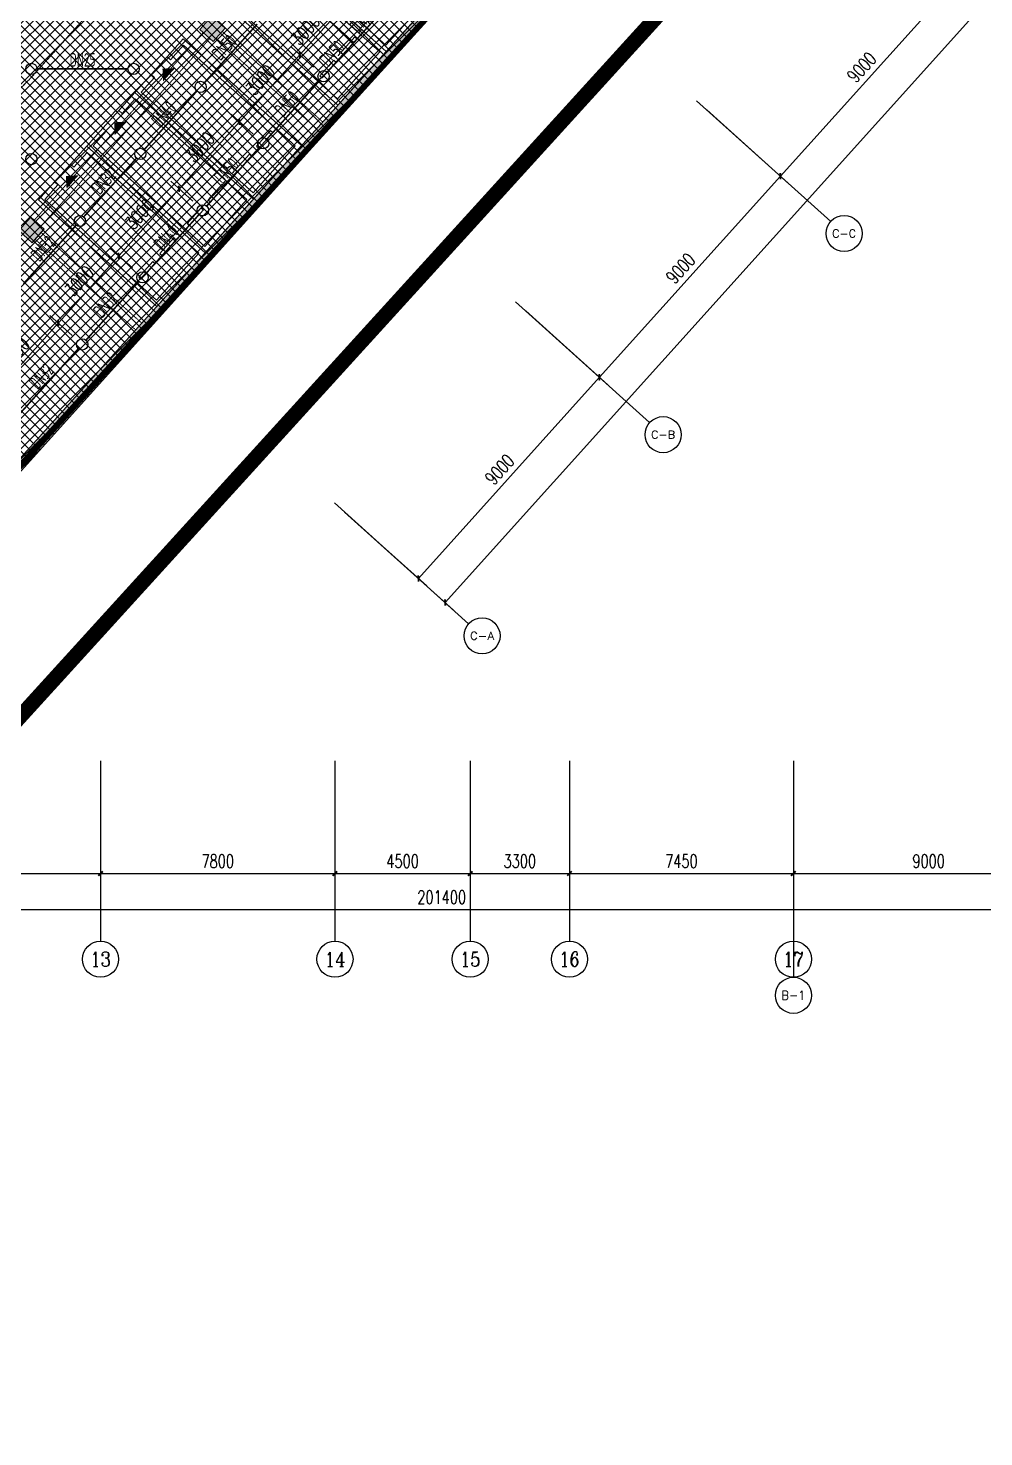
# Model space of a CAD drawing. Extents: x 6824721 to 16538177, y 2478193 to 6665639.
# Drawn here: x 8790257 to 8822050, y 2703713 to 2750555 of the extents above; entities that cross this region are included whole.
import ezdxf
from ezdxf.enums import TextEntityAlignment as Align

# ---------------------------------------------------------------- set-up
doc = ezdxf.new("R2010")
doc.units = 0
doc.header["$LTSCALE"] = 10
doc.linetypes.add('__DASH', pattern=[0.35, 0.25, -0.1])
doc.linetypes.add('DASH', pattern=[0.35, 0.25, -0.1])
for name, color, linetype in [('0-wo', 8, 'Continuous'), ('00-停车位', 67, 'Continuous'), ('AXIS', 3, 'Continuous'), ('AXIS_TEXT', 7, 'Continuous'), ('PUB_HATCH', 8, 'Continuous'), ('S-梁-虚线', 4, 'DASH'), ('W-EQUIP_喷头', 7, 'Continuous'), ('W-PIPE-喷淋中', 6, 'Continuous'), ('W-TEXT_喷淋', 7, 'Continuous'), ('W-TWT_DIM', 3, 'Continuous'), ('WALL', 9, 'Continuous')]:
    doc.layers.add(name, color=color, linetype=linetype)
doc.layers.add('钢梁', color=141, linetype='Continuous', lineweight=18)
doc.styles.add('_TCH_AXIS', font='COMPLEX', dxfattribs={"bigfont": 'GBCBIG'})
doc.styles.add('_TCH_DIM_T3', font='SIMPLEX', dxfattribs={"width": 0.705882, "bigfont": 'GBCBIG'})
doc.styles.add('_TWT_PIPEDN', font='TSSDENG', dxfattribs={"width": 0.8, "height": 3.5, "bigfont": 'TSSDCHN'})
doc.styles.add('COMPLEX', font='COMPLEX')
doc.styles.add('STANDARD_T3', font='TSSDENG.shx', dxfattribs={"width": 0.56, "bigfont": 'TSSDCHN.shx'})
doc.dimstyles.new('_TCH_ARCH&&150', dxfattribs={"dimtxt": 525, "dimasz": 150, "dimexe": 375, "dimexo": 450, "dimgap": 150, "dimtad": 1, "dimdec": 0, "dimzin": 0, "dimdsep": 46, "dimtxsty": 'STANDARD_T3', "dimblk": 'ARCHTICK', "dimcen": 0.09, "dimclrt": 7, "dimazin": 2, "dimtfac": 1, "dimtdec": 0, "dimtix": 1, "dimtmove": 2, "dimatfit": 3, "dimfxl": 0, "dimtolj": 1, "dimtzin": 0, "dimarcsym": 0})
doc.dimstyles.new('_TWT_ARCH&&150', dxfattribs={"dimtxt": 446.25, "dimasz": 150, "dimexe": 375, "dimexo": 450, "dimgap": 189.375, "dimtad": 1, "dimdec": 0, "dimzin": 0, "dimdsep": 46, "dimtxsty": '_TCH_DIM_T3', "dimblk": 'ARCHTICK', "dimcen": 0.09, "dimclrt": 7, "dimazin": 2, "dimtfac": 1, "dimtdec": 0, "dimtix": 1, "dimtmove": 2, "dimatfit": 3, "dimfxl": 0, "dimtolj": 1, "dimtzin": 0, "dimarcsym": 0})

# ---------------------------------------------------------------- blocks, each defined once
blk = doc.blocks.new('车位2400x5300')
at = {"layer": '00-停车位', "color": 251}
for p, q in [((-875, -1000), (-175, -1000)), ((-875, -1100), (-875, -1000)), ((-875, -1100), (-175, -1100)), ((-175, -1100), (-175, -1000)), ((175, -1000), (875, -1000)), ((175, -1100), (175, -1000)), ((175, -1100), (875, -1100)), ((875, -1100), (875, -1000)), ((400, -5300), (-400, -5300))]:
    blk.add_line(p, q, dxfattribs=at)
blk.add_lwpolyline([(400, -5150), (400, -5300), (1200, -5300), (1200, 0), (-1200, 0), (-1200, -5300), (-400, -5300), (-400, -5150), (-1050, -5150), (-1050, -150), (1050, -150), (1050, -5150), (400, -5150)], dxfattribs=at)
blk.add_lwpolyline([(0, -5150, 0, 600, 0), (0, -4850, 600, 600, 0)], format="xyseb", dxfattribs=at)
blk = doc.blocks.new('_FZH')
blk.add_lwpolyline([(-0.5, -0.5), (0.5, -0.5), (0.5, 0.5), (-0.5, 0.5)], close=True)
at = {"layer": 'PUB_HATCH'}
blk.add_solid([(-0.5, -0.5), (0.5, -0.5), (-0.5, 0.5), (0.5, 0.5)], dxfattribs=at)
blk = doc.blocks.new('_AXISO')
blk.add_circle((0, 0), 0.5)
at = {"layer": 'AXIS_TEXT', "style": 'COMPLEX', "width": 1.041667}
blk.add_attdef('A', text='', height=0.56, dxfattribs=at).set_placement((-0.25, -0.28), (0.25, -0.28), align=Align.FIT)
blk = doc.blocks.new('_ArchTick')
at = {"color": 0, "linetype": 'ByBlock', "const_width": 0.4}
blk.add_lwpolyline([(-0.5, -0.5), (0.5, 0.5)], dxfattribs=at)
blk = doc.blocks.new('*D214')
at = {"layer": 'AXIS', "color": 0, "lineweight": -2, "transparency": 16777216}
for p, q in [((-13609, 625517), (-13609, 621842)), ((-5809, 625517), (-5809, 621842)), ((-13609, 622217), (-5809, 622217))]:
    blk.add_line(p, q, dxfattribs=at)
at = {"layer": 'Defpoints', "color": 0, "transparency": 16777216}
for p in [(-13609, 625967), (-5809, 625967), (-5809, 622217)]:
    blk.add_point(p, dxfattribs=at)
at = {"layer": 'AXIS', "color": 0, "lineweight": -2, "transparency": 16777216, "xscale": 150, "yscale": 150, "zscale": 150, "rotation": 180}
blk.add_blockref('_ArchTick', (-13609, 622217), dxfattribs=at)
at = {"layer": 'AXIS', "color": 0, "lineweight": -2, "transparency": 16777216, "xscale": 150, "yscale": 150, "zscale": 150}
blk.add_blockref('_ArchTick', (-5809, 622217), dxfattribs=at)
at = {"layer": 'AXIS', "color": 7, "transparency": 16777216, "insert": (-9709, 622629), "char_height": 446.2, "attachment_point": 5, "style": '_TCH_DIM_T3'}
blk.add_mtext('\\A1;7800', dxfattribs=at)
blk = doc.blocks.new('*D215')
at = {"layer": 'AXIS', "color": 0, "lineweight": -2, "transparency": 16777216}
for p, q in [((-5809, 625517), (-5809, 621842)), ((1991, 625517), (1991, 621842)), ((-5809, 622217), (1991, 622217))]:
    blk.add_line(p, q, dxfattribs=at)
at = {"layer": 'Defpoints', "color": 0, "transparency": 16777216}
for p in [(-5809, 625967), (1991, 625967), (1991, 622217)]:
    blk.add_point(p, dxfattribs=at)
at = {"layer": 'AXIS', "color": 0, "lineweight": -2, "transparency": 16777216, "xscale": 150, "yscale": 150, "zscale": 150, "rotation": 180}
blk.add_blockref('_ArchTick', (-5809, 622217), dxfattribs=at)
at = {"layer": 'AXIS', "color": 0, "lineweight": -2, "transparency": 16777216, "xscale": 150, "yscale": 150, "zscale": 150}
blk.add_blockref('_ArchTick', (1991, 622217), dxfattribs=at)
at = {"layer": 'AXIS', "color": 7, "transparency": 16777216, "insert": (-1909, 622629), "char_height": 446.2, "attachment_point": 5, "style": '_TCH_DIM_T3'}
blk.add_mtext('\\A1;7800', dxfattribs=at)
blk = doc.blocks.new('*D216')
at = {"layer": 'AXIS', "color": 0, "lineweight": -2, "transparency": 16777216}
for p, q in [((1991, 625517), (1991, 621842)), ((6491, 625517), (6491, 621842)), ((1991, 622217), (6491, 622217))]:
    blk.add_line(p, q, dxfattribs=at)
at = {"layer": 'Defpoints', "color": 0, "transparency": 16777216}
for p in [(1991, 625967), (6491, 625967), (6491, 622217)]:
    blk.add_point(p, dxfattribs=at)
at = {"layer": 'AXIS', "color": 0, "lineweight": -2, "transparency": 16777216, "xscale": 150, "yscale": 150, "zscale": 150, "rotation": 180}
blk.add_blockref('_ArchTick', (1991, 622217), dxfattribs=at)
at = {"layer": 'AXIS', "color": 0, "lineweight": -2, "transparency": 16777216, "xscale": 150, "yscale": 150, "zscale": 150}
blk.add_blockref('_ArchTick', (6491, 622217), dxfattribs=at)
at = {"layer": 'AXIS', "color": 7, "transparency": 16777216, "insert": (4241, 622629), "char_height": 446.2, "attachment_point": 5, "style": '_TCH_DIM_T3'}
blk.add_mtext('\\A1;4500', dxfattribs=at)
blk = doc.blocks.new('*D217')
at = {"layer": 'AXIS', "color": 0, "lineweight": -2, "transparency": 16777216}
for p, q in [((6491, 625517), (6491, 621842)), ((9791, 625517), (9791, 621842)), ((6491, 622217), (9791, 622217))]:
    blk.add_line(p, q, dxfattribs=at)
at = {"layer": 'Defpoints', "color": 0, "transparency": 16777216}
for p in [(6491, 625967), (9791, 625967), (9791, 622217)]:
    blk.add_point(p, dxfattribs=at)
at = {"layer": 'AXIS', "color": 0, "lineweight": -2, "transparency": 16777216, "xscale": 150, "yscale": 150, "zscale": 150, "rotation": 180}
blk.add_blockref('_ArchTick', (6491, 622217), dxfattribs=at)
at = {"layer": 'AXIS', "color": 0, "lineweight": -2, "transparency": 16777216, "xscale": 150, "yscale": 150, "zscale": 150}
blk.add_blockref('_ArchTick', (9791, 622217), dxfattribs=at)
at = {"layer": 'AXIS', "color": 7, "transparency": 16777216, "insert": (8141, 622629), "char_height": 446.2, "attachment_point": 5, "style": '_TCH_DIM_T3'}
blk.add_mtext('\\A1;3300', dxfattribs=at)
blk = doc.blocks.new('*D218')
at = {"layer": 'AXIS', "color": 0, "lineweight": -2, "transparency": 16777216}
for p, q in [((9791, 625517), (9791, 621842)), ((17241, 625517), (17241, 621842)), ((9791, 622217), (17241, 622217))]:
    blk.add_line(p, q, dxfattribs=at)
at = {"layer": 'Defpoints', "color": 0, "transparency": 16777216}
for p in [(9791, 625967), (17241, 625967), (17241, 622217)]:
    blk.add_point(p, dxfattribs=at)
at = {"layer": 'AXIS', "color": 0, "lineweight": -2, "transparency": 16777216, "xscale": 150, "yscale": 150, "zscale": 150, "rotation": 180}
blk.add_blockref('_ArchTick', (9791, 622217), dxfattribs=at)
at = {"layer": 'AXIS', "color": 0, "lineweight": -2, "transparency": 16777216, "xscale": 150, "yscale": 150, "zscale": 150}
blk.add_blockref('_ArchTick', (17241, 622217), dxfattribs=at)
at = {"layer": 'AXIS', "color": 7, "transparency": 16777216, "insert": (13516, 622629), "char_height": 446.2, "attachment_point": 5, "style": '_TCH_DIM_T3'}
blk.add_mtext('\\A1;7450', dxfattribs=at)
blk = doc.blocks.new('*D219')
at = {"layer": 'AXIS', "color": 0, "lineweight": -2, "transparency": 16777216}
for p, q in [((17241, 625517), (17241, 621842)), ((26241, 625517), (26241, 621842)), ((17241, 622217), (26241, 622217))]:
    blk.add_line(p, q, dxfattribs=at)
at = {"layer": 'Defpoints', "color": 0, "transparency": 16777216}
for p in [(17241, 625967), (26241, 625967), (26241, 622217)]:
    blk.add_point(p, dxfattribs=at)
at = {"layer": 'AXIS', "color": 0, "lineweight": -2, "transparency": 16777216, "xscale": 150, "yscale": 150, "zscale": 150, "rotation": 180}
blk.add_blockref('_ArchTick', (17241, 622217), dxfattribs=at)
at = {"layer": 'AXIS', "color": 0, "lineweight": -2, "transparency": 16777216, "xscale": 150, "yscale": 150, "zscale": 150}
blk.add_blockref('_ArchTick', (26241, 622217), dxfattribs=at)
at = {"layer": 'AXIS', "color": 7, "transparency": 16777216, "insert": (21741, 622629), "char_height": 446.2, "attachment_point": 5, "style": '_TCH_DIM_T3'}
blk.add_mtext('\\A1;9000', dxfattribs=at)
blk = doc.blocks.new('*D264')
at = {"layer": 'AXIS', "color": 0, "lineweight": -2, "transparency": 16777216}
for p, q in [((-95159, 625517), (-95159, 620642)), ((106241, 625517), (106241, 620642)), ((-95159, 621017), (106241, 621017))]:
    blk.add_line(p, q, dxfattribs=at)
at = {"layer": 'Defpoints', "color": 0, "transparency": 16777216}
for p in [(-95159, 625967), (106241, 625967), (106241, 621017)]:
    blk.add_point(p, dxfattribs=at)
at = {"layer": 'AXIS', "color": 0, "lineweight": -2, "transparency": 16777216, "xscale": 150, "yscale": 150, "zscale": 150, "rotation": 180}
blk.add_blockref('_ArchTick', (-95159, 621017), dxfattribs=at)
at = {"layer": 'AXIS', "color": 0, "lineweight": -2, "transparency": 16777216, "xscale": 150, "yscale": 150, "zscale": 150}
blk.add_blockref('_ArchTick', (106241, 621017), dxfattribs=at)
at = {"layer": 'AXIS', "color": 7, "transparency": 16777216, "insert": (5541, 621429), "char_height": 446.2, "attachment_point": 5, "style": '_TCH_DIM_T3'}
blk.add_mtext('\\A1;201400', dxfattribs=at)
blk = doc.blocks.new('*D266')
at = {"layer": 'AXIS', "color": 0, "lineweight": -2, "transparency": 16777216}
for p, q in [((91809, 733633), (95432, 730371)), ((5657, 631227), (95154, 730622)), ((2313, 634238), (5936, 630976))]:
    blk.add_line(p, q, dxfattribs=at)
at = {"layer": 'Defpoints', "color": 0, "transparency": 16777216}
for p in [(91475, 733934), (95154, 730622), (1979, 634539)]:
    blk.add_point(p, dxfattribs=at)
at = {"layer": 'AXIS', "color": 0, "lineweight": -2, "transparency": 16777216, "xscale": 150, "yscale": 150, "zscale": 150}
for p, rotation in [((95154, 730622), 47.99999999999577), ((5657, 631227), 227.9999999999958)]:
    blk.add_blockref('_ArchTick', p, dxfattribs=dict(at, rotation=rotation))
at = {"layer": 'AXIS', "color": 7, "transparency": 16777216, "insert": (50099, 681200), "char_height": 446.2, "attachment_point": 5, "rotation": 48, "style": '_TCH_DIM_T3'}
blk.add_mtext('\\A1;133750', dxfattribs=at)
blk = doc.blocks.new('*D267')
at = {"layer": 'AXIS', "color": 0, "lineweight": -2, "transparency": 16777216}
for p, q in [((8335, 640926), (11067, 638467)), ((4766, 632030), (10788, 638718)), ((2313, 634238), (5044, 631779))]:
    blk.add_line(p, q, dxfattribs=at)
at = {"layer": 'Defpoints', "color": 0, "transparency": 16777216}
for p in [(8001, 641227), (10788, 638718), (1979, 634539)]:
    blk.add_point(p, dxfattribs=at)
at = {"layer": 'AXIS', "color": 0, "lineweight": -2, "transparency": 16777216, "xscale": 150, "yscale": 150, "zscale": 150}
for p, rotation in [((10788, 638718), 47.99999999999573), ((4766, 632030), 227.9999999999958)]:
    blk.add_blockref('_ArchTick', p, dxfattribs=dict(at, rotation=rotation))
at = {"layer": 'AXIS', "color": 7, "transparency": 16777216, "insert": (7470, 635650), "char_height": 446.2, "attachment_point": 5, "rotation": 48, "style": '_TCH_DIM_T3'}
blk.add_mtext('\\A1;9000', dxfattribs=at)
blk = doc.blocks.new('*D268')
at = {"layer": 'AXIS', "color": 0, "lineweight": -2, "transparency": 16777216}
for p, q in [((14358, 647614), (17089, 645155)), ((10788, 638718), (16810, 645406)), ((8335, 640926), (11067, 638467))]:
    blk.add_line(p, q, dxfattribs=at)
at = {"layer": 'Defpoints', "color": 0, "transparency": 16777216}
for p in [(14023, 647915), (16810, 645406), (8001, 641227)]:
    blk.add_point(p, dxfattribs=at)
at = {"layer": 'AXIS', "color": 0, "lineweight": -2, "transparency": 16777216, "xscale": 150, "yscale": 150, "zscale": 150}
for p, rotation in [((16810, 645406), 47.99999999999608), ((10788, 638718), 227.9999999999961)]:
    blk.add_blockref('_ArchTick', p, dxfattribs=dict(at, rotation=rotation))
at = {"layer": 'AXIS', "color": 7, "transparency": 16777216, "insert": (13492, 642338), "char_height": 446.2, "attachment_point": 5, "rotation": 48, "style": '_TCH_DIM_T3'}
blk.add_mtext('\\A1;9000', dxfattribs=at)
blk = doc.blocks.new('*D269')
at = {"layer": 'AXIS', "color": 0, "lineweight": -2, "transparency": 16777216}
for p, q in [((20380, 654303), (23111, 651844)), ((16810, 645406), (22832, 652094)), ((14358, 647614), (17089, 645155))]:
    blk.add_line(p, q, dxfattribs=at)
at = {"layer": 'Defpoints', "color": 0, "transparency": 16777216}
for p in [(20045, 654604), (22832, 652094), (14023, 647915)]:
    blk.add_point(p, dxfattribs=at)
at = {"layer": 'AXIS', "color": 0, "lineweight": -2, "transparency": 16777216, "xscale": 150, "yscale": 150, "zscale": 150}
for p, rotation in [((22832, 652094), 47.9999999999955), ((16810, 645406), 227.9999999999955)]:
    blk.add_blockref('_ArchTick', p, dxfattribs=dict(at, rotation=rotation))
at = {"layer": 'AXIS', "color": 7, "transparency": 16777216, "insert": (19515, 649026), "char_height": 446.2, "attachment_point": 5, "rotation": 48, "style": '_TCH_DIM_T3'}
blk.add_mtext('\\A1;9000', dxfattribs=at)
blk = doc.blocks.new('jkytk')
at = {"layer": 'WALL', "color": 1, "const_width": 200}
blk.add_lwpolyline([(8466189, 2792334), (8461189, 2792327), (8461189, 2792327), (8434039, 2792327), (8434039, 2753027), (8434039, 2753027), (8434039, 2759127), (8434039, 2759127), (8434039, 2753027), (8403214, 2753027), (8403214, 2744027), (8403214, 2744027), (8403214, 2739327), (8479774, 2739327), (8512896, 2775811), (8504549, 2783327), (8498891, 2783328), (8498891, 2792315), (8482776, 2792342), (8482776, 2801322), (8466189, 2801322)], close=True, dxfattribs=at)
blk = doc.blocks.new('LIANGMOBAN')
at = {"layer": 'S-梁-虚线', "color": 8, "lineweight": 18}
for p, q in [((1926604, 36438), (1920984, 30196)), ((1921207, 29995), (1926827, 36238)), ((1927039, 36249), (1930383, 33238)), ((1930584, 33461), (1927240, 36472)), ((1921017, 29560), (1924361, 26549)), ((1924562, 26772), (1921218, 29783))]:
    blk.add_line(p, q, dxfattribs=at)
blk = doc.blocks.new('*D1056')
at = {"layer": 'Defpoints', "color": 0, "transparency": 16777216}
for p in [(8801298, 2751900), (8802091, 2751187), (8800083, 2748957)]:
    blk.add_point(p, dxfattribs=at)
at = {"layer": 'W-TWT_DIM', "color": 0, "lineweight": -2, "transparency": 16777216}
for p, q in [((8801756, 2751488), (8801020, 2752151)), ((8801298, 2751900), (8801399, 2752012)), ((8799291, 2749671), (8801298, 2751900)), ((8799749, 2749259), (8799012, 2749922)), ((8799291, 2749671), (8799191, 2749559))]:
    blk.add_line(p, q, dxfattribs=at)
at = {"layer": 'W-TWT_DIM', "color": 0, "lineweight": -2, "transparency": 16777216, "xscale": 150, "yscale": 150, "zscale": 150}
for p, rotation in [((8801298, 2751900), 228.0000000000282), ((8799291, 2749671), 48.00000000002813)]:
    blk.add_blockref('_ArchTick', p, dxfattribs=dict(at, rotation=rotation))
at = {"layer": 'W-TWT_DIM', "color": 7, "transparency": 16777216, "insert": (8799484, 2750497), "char_height": 446.2, "attachment_point": 5, "rotation": 48, "style": '_TCH_DIM_T3'}
blk.add_mtext('\\A1;3000', dxfattribs=at)
blk = doc.blocks.new('*D1057')
at = {"layer": 'Defpoints', "color": 0, "transparency": 16777216}
for p in [(8799291, 2749671), (8800083, 2748957), (8798076, 2746728)]:
    blk.add_point(p, dxfattribs=at)
at = {"layer": 'W-TWT_DIM', "color": 0, "lineweight": -2, "transparency": 16777216}
for p, q in [((8797284, 2747441), (8799291, 2749671)), ((8799749, 2749259), (8799012, 2749922)), ((8797741, 2747029), (8797005, 2747692))]:
    blk.add_line(p, q, dxfattribs=at)
at = {"layer": 'W-TWT_DIM', "color": 0, "lineweight": -2, "transparency": 16777216, "xscale": 150, "yscale": 150, "zscale": 150}
for p, rotation in [((8799291, 2749671), 48.00000000001401), ((8797284, 2747441), 228.000000000014)]:
    blk.add_blockref('_ArchTick', p, dxfattribs=dict(at, rotation=rotation))
at = {"layer": 'W-TWT_DIM', "color": 7, "transparency": 16777216, "insert": (8797981, 2748832), "char_height": 446.2, "attachment_point": 5, "rotation": 48, "style": '_TCH_DIM_T3'}
blk.add_mtext('\\A1;3000', dxfattribs=at)
blk = doc.blocks.new('*D1058')
at = {"layer": 'Defpoints', "color": 0, "transparency": 16777216}
for p in [(8797284, 2747441), (8798076, 2746728), (8796068, 2744499)]:
    blk.add_point(p, dxfattribs=at)
at = {"layer": 'W-TWT_DIM', "color": 0, "lineweight": -2, "transparency": 16777216}
for p, q in [((8795276, 2745212), (8797284, 2747441)), ((8797741, 2747029), (8797005, 2747692)), ((8795734, 2744800), (8794998, 2745463))]:
    blk.add_line(p, q, dxfattribs=at)
at = {"layer": 'W-TWT_DIM', "color": 0, "lineweight": -2, "transparency": 16777216, "xscale": 150, "yscale": 150, "zscale": 150}
for p, rotation in [((8797284, 2747441), 48.00000000004016), ((8795276, 2745212), 228.0000000000402)]:
    blk.add_blockref('_ArchTick', p, dxfattribs=dict(at, rotation=rotation))
at = {"layer": 'W-TWT_DIM', "color": 7, "transparency": 16777216, "insert": (8795973, 2746602), "char_height": 446.2, "attachment_point": 5, "rotation": 48, "style": '_TCH_DIM_T3'}
blk.add_mtext('\\A1;3000', dxfattribs=at)
blk = doc.blocks.new('*D1059')
at = {"layer": 'Defpoints', "color": 0, "transparency": 16777216}
for p in [(8795276, 2745212), (8796068, 2744499), (8794061, 2742269)]:
    blk.add_point(p, dxfattribs=at)
at = {"layer": 'W-TWT_DIM', "color": 0, "lineweight": -2, "transparency": 16777216}
for p, q in [((8795734, 2744800), (8794998, 2745463)), ((8793269, 2742982), (8795276, 2745212)), ((8793727, 2742570), (8792990, 2743233))]:
    blk.add_line(p, q, dxfattribs=at)
at = {"layer": 'W-TWT_DIM', "color": 0, "lineweight": -2, "transparency": 16777216, "xscale": 150, "yscale": 150, "zscale": 150}
for p, rotation in [((8795276, 2745212), 48.00000000001695), ((8793269, 2742982), 228.000000000017)]:
    blk.add_blockref('_ArchTick', p, dxfattribs=dict(at, rotation=rotation))
at = {"layer": 'W-TWT_DIM', "color": 7, "transparency": 16777216, "insert": (8793966, 2744373), "char_height": 446.2, "attachment_point": 5, "rotation": 48, "style": '_TCH_DIM_T3'}
blk.add_mtext('\\A1;3000', dxfattribs=at)
blk = doc.blocks.new('*D1060')
at = {"layer": 'Defpoints', "color": 0, "transparency": 16777216}
for p in [(8793269, 2742982), (8794061, 2742269), (8792054, 2740040)]:
    blk.add_point(p, dxfattribs=at)
at = {"layer": 'W-TWT_DIM', "color": 0, "lineweight": -2, "transparency": 16777216}
for p, q in [((8793727, 2742570), (8792990, 2743233)), ((8791261, 2740753), (8793269, 2742982)), ((8791719, 2740341), (8790983, 2741004))]:
    blk.add_line(p, q, dxfattribs=at)
at = {"layer": 'W-TWT_DIM', "color": 0, "lineweight": -2, "transparency": 16777216, "xscale": 150, "yscale": 150, "zscale": 150}
for p, rotation in [((8793269, 2742982), 48.00000000001666), ((8791261, 2740753), 228.0000000000167)]:
    blk.add_blockref('_ArchTick', p, dxfattribs=dict(at, rotation=rotation))
at = {"layer": 'W-TWT_DIM', "color": 7, "transparency": 16777216, "insert": (8791959, 2742144), "char_height": 446.2, "attachment_point": 5, "rotation": 48, "style": '_TCH_DIM_T3'}
blk.add_mtext('\\A1;3000', dxfattribs=at)
blk = doc.blocks.new('*D1061')
at = {"layer": 'Defpoints', "color": 0, "transparency": 16777216}
for p in [(8791261, 2740753), (8792054, 2740040), (8789779, 2737513)]:
    blk.add_point(p, dxfattribs=at)
at = {"layer": 'W-TWT_DIM', "color": 0, "lineweight": -2, "transparency": 16777216}
for p, q in [((8788986, 2738226), (8791261, 2740753)), ((8791719, 2740341), (8790983, 2741004)), ((8789444, 2737814), (8788708, 2738477))]:
    blk.add_line(p, q, dxfattribs=at)
at = {"layer": 'W-TWT_DIM', "color": 0, "lineweight": -2, "transparency": 16777216, "xscale": 150, "yscale": 150, "zscale": 150}
for p, rotation in [((8791261, 2740753), 48.00000000003726), ((8788986, 2738226), 228.0000000000373)]:
    blk.add_blockref('_ArchTick', p, dxfattribs=dict(at, rotation=rotation))
at = {"layer": 'W-TWT_DIM', "color": 7, "transparency": 16777216, "insert": (8789817, 2739766), "char_height": 446.2, "attachment_point": 5, "rotation": 48, "style": '_TCH_DIM_T3'}
blk.add_mtext('\\A1;3400', dxfattribs=at)
blk = doc.blocks.new('$TwtSys$00000125')
blk.add_circle((0, 0, 0), 1)
blk = doc.blocks.new('wet 45u67i')
at = {"layer": 'AXIS', "color": 8}
for p, q in [((14023.2, 647915.4), (18482.1, 643900.6)), ((8001, 641227.1), (12459.9, 637212.3)), ((1978.9, 634538.8), (6437.7, 630524))]:
    blk.add_line(p, q, dxfattribs=at)
at = {"layer": 'AXIS', "color": 3}
for p, q in [((-5808.6, 625966.8), (-5808.6, 619966.8)), ((1991.4, 625966.8), (1991.4, 619966.8)), ((6491.4, 625966.8), (6491.4, 619966.8)), ((9791.4, 625966.8), (9791.4, 619966.8)), ((17241.4, 625966.8), (17241.4, 618766.8)), ((17241.4, 625966.8), (17241.4, 619966.8))]:
    blk.add_line(p, q, dxfattribs=at)
at = {"layer": 'AXIS', "color": 8}
ref = blk.add_blockref('_AXISO', (18928, 643499.1), dxfattribs=dict(at, xscale=1200, yscale=1200, zscale=1200))
ref.add_attrib('A', 'C-C', dxfattribs={"layer": 'AXIS_TEXT', "height": 269.48, "style": '_TCH_AXIS'}).set_placement((18530.2, 643364.4), (19325.8, 643364.4), align=Align.FIT)
ref = blk.add_blockref('_AXISO', (12905.8, 636810.8), dxfattribs=dict(at, xscale=1200, yscale=1200, zscale=1200))
ref.add_attrib('A', 'C-B', dxfattribs={"layer": 'AXIS_TEXT', "height": 261.89, "style": '_TCH_AXIS'}).set_placement((12506.7, 636679.9), (13304.9, 636679.9), align=Align.FIT)
ref = blk.add_blockref('_AXISO', (6883.6, 630122.5), dxfattribs=dict(at, xscale=1200, yscale=1200, zscale=1200))
ref.add_attrib('A', 'C-A', dxfattribs={"layer": 'AXIS_TEXT', "height": 258.24, "style": '_TCH_AXIS'}).set_placement((6484, 629993.4), (7283.3, 629993.4), align=Align.FIT)
at = {"layer": 'AXIS', "color": 3}
ref = blk.add_blockref('_AXISO', (-5808.6, 619366.8), dxfattribs=dict(at, xscale=1200, yscale=1200, zscale=1200))
ref.add_attrib('A', '13', dxfattribs={"layer": 'AXIS_TEXT', "height": 492.67, "style": '_TCH_AXIS'}).set_placement((-6148.8, 619120.5), (-5468.4, 619120.5), align=Align.FIT)
ref = blk.add_blockref('_AXISO', (1991.4, 619366.8), dxfattribs=dict(at, xscale=1200, yscale=1200, zscale=1200))
ref.add_attrib('A', '14', dxfattribs={"layer": 'AXIS_TEXT', "height": 471.11, "style": '_TCH_AXIS'}).set_placement((1643.7, 619131.3), (2339.1, 619131.3), align=Align.FIT)
ref = blk.add_blockref('_AXISO', (6491.4, 619366.8), dxfattribs=dict(at, xscale=1200, yscale=1200, zscale=1200))
ref.add_attrib('A', '15', dxfattribs={"layer": 'AXIS_TEXT', "height": 492.67, "style": '_TCH_AXIS'}).set_placement((6151.2, 619120.5), (6831.6, 619120.5), align=Align.FIT)
ref = blk.add_blockref('_AXISO', (9791.4, 619366.8), dxfattribs=dict(at, xscale=1200, yscale=1200, zscale=1200))
ref.add_attrib('A', '16', dxfattribs={"layer": 'AXIS_TEXT', "height": 492.67, "style": '_TCH_AXIS'}).set_placement((9451.2, 619120.5), (10131.6, 619120.5), align=Align.FIT)
ref = blk.add_blockref('_AXISO', (17241.4, 619366.8), dxfattribs=dict(at, xscale=1200, yscale=1200, zscale=1200))
ref.add_attrib('A', '17', dxfattribs={"layer": 'AXIS_TEXT', "height": 492.67, "style": '_TCH_AXIS'}).set_placement((16901.2, 619120.5), (17581.6, 619120.5), align=Align.FIT)
ref = blk.add_blockref('_AXISO', (17241.4, 618166.8), dxfattribs=dict(at, xscale=1200, yscale=1200, zscale=1200))
ref.add_attrib('A', 'B-1', dxfattribs={"layer": 'AXIS_TEXT', "height": 290.39, "style": '_TCH_AXIS'}).set_placement((16847.3, 618021.6), (17635.5, 618021.6), align=Align.FIT)
at = {"layer": 'AXIS', "color": 8}
for p1, p2, distance, picture, middle in [((1978.9, 634538.8), (91475.1, 733934.4), -4950, '*D266', (50099, 681200.4)), ((14023.2, 647915.4), (20045.4, 654603.7), -3750, '*D269', (19514.5, 649026.3)), ((8001, 641227.1), (14023.2, 647915.4), -3750, '*D268', (13492.4, 642338)), ((1978.9, 634538.8), (8001, 641227.1), -3750, '*D267', (7470.2, 635649.7))]:
    dim = blk.add_aligned_dim(p1=p1, p2=p2, distance=distance, dimstyle='_TCH_ARCH&&150', dxfattribs=at)
    dim.commit()
    dim.dimension.update_dxf_attribs({"geometry": picture, "text_midpoint": middle})
at = {"layer": 'AXIS', "color": 3}
for p1, p2, distance, picture, middle in [((-95158.6, 625966.8), (106241.4, 625966.8), -4950, '*D264', (5541.4, 621429.3)), ((-13608.6, 625966.8), (-5808.6, 625966.8), -3750, '*D214', (-9708.6, 622629.3)), ((-5808.6, 625966.8), (1991.4, 625966.8), -3750, '*D215', (-1908.6, 622629.3)), ((1991.4, 625966.8), (6491.4, 625966.8), -3750, '*D216', (4241.4, 622629.3)), ((6491.4, 625966.8), (9791.4, 625966.8), -3750, '*D217', (8141.4, 622629.3)), ((9791.4, 625966.8), (17241.4, 625966.8), -3750, '*D218', (13516.4, 622629.3)), ((17241.4, 625966.8), (26241.4, 625966.8), -3750, '*D219', (21741.4, 622629.3))]:
    dim = blk.add_aligned_dim(p1=p1, p2=p2, distance=distance, dimstyle='_TCH_ARCH&&150', dxfattribs=at)
    dim.commit()
    dim.dimension.update_dxf_attribs({"geometry": picture, "text_midpoint": middle})

msp = doc.modelspace()

# ---------------------------------------------------------------- hatches: boundary and pattern name
h = msp.add_hatch()
h.set_pattern_fill('ANSI37', color=8, scale=150)
h.set_pattern_definition([(45, (8303016.86, 2710265.2), (-168.3798, 168.3798), []), (135, (8303016.86, 2710265.2), (-168.3798, -168.3798), [])])
h.paths.add_polyline_path([(8824414.1, 2949451.5), (8824414.1, 2935151.5), (8842714.1, 2935151.5), (8842714.1, 2879526.5), (8827964.1, 2879526.5), (8827964.1, 2881476.5), (8830839.1, 2881476.5), (8830939.1, 2886876.5), (8804334.6, 2886876.5), (8804142.3, 2820149.7), (8833564.1, 2820152.3), (8833564.1, 2817714.5), (8841204.8, 2810768), (8839163.9, 2808501.4), (8843102.6, 2804955), (8820829.2, 2780217.9), (8820829.2, 2770055.4), (8785124.6, 2730401.5), (8708264.1, 2730401.5), (8708264.1, 2736351.5), (8695014.1, 2750701.5), (8695014.1, 2775001.5), (8703014.1, 2775002.8), (8703014.1, 2949451.5), (8712039.3, 2949451.5)])
at = {"layer": '0-wo'}
msp.add_hatch(color=8, dxfattribs=at).paths.add_polyline_path([(8812089.9, 2760349.4), (8811866.9, 2760550.2), (8784991, 2730701.5), (8785124.6, 2730401.5)])

# ---------------------------------------------------------------- linework, layer by layer
at = {"layer": '0-wo', "color": 8}
for p, q in [((8811866.9, 2760550.2), (8784991, 2730701.5)), ((8812089.9, 2760349.4), (8785124.6, 2730401.5))]:
    msp.add_line(p, q, dxfattribs=at)
at = {"layer": '0-wo', "color": 8, "const_width": 500, "flags": 128}
msp.add_lwpolyline([(8691080.4, 2969119.7), (8705176, 2967745.3), (8719304.3, 2966762.9), (8733454.4, 2966173.1), (8747615.4, 2965976.5), (8823194.8, 2965976.5), (8898774.1, 2965976.5), (8906244.1, 2965790.4), (8913695.6, 2965232.5), (8921110, 2964304.2), (8928469, 2963007.8), (8935754.4, 2961346.6), (8942947.9, 2959324.6), (8950031.8, 2956946.9), (8956988.6, 2954219.3), (8963800.8, 2951148.7), (8970451.7, 2947742.7), (8976924.7, 2944009.6), (8983203.8, 2939958.9), (8911619.7, 2861304.6), (8840035.6, 2782650.4), (8768451.5, 2703996.1), (8691080.4, 2726323), (8691080.4, 2847721.3)], close=True, dxfattribs=at)
at = {"layer": '0-wo', "color": 8, "linetype": '__DASH', "ltscale": 1.5}
msp.add_lwpolyline([(8782889.1, 2747876.5), (8788085.6, 2747876.5, 0.2125566), (8790315, 2748869.1), (8811743.5, 2772667.8, 0.185339), (8812514.1, 2774675.2), (8812514.1, 2867401.5)], format="xyb", dxfattribs=at)
at = {"layer": 'W-PIPE-喷淋中', "ltscale": 1.5, "const_width": 52.5}
for points in [[(8801086.8, 2750072.1), (8799006, 2751945.7)], [(8801965, 2751047.5), (8801086.8, 2750072.1)], [(8796120.4, 2748740.9), (8797876.8, 2750691.6)], [(8801086.8, 2750072.1), (8800208.6, 2749096.7)], [(8793576.6, 2749201.5), (8790551.6, 2749201.5)], [(8799957.7, 2748818.1), (8798201.2, 2746867.3)], [(8794113, 2746511.4), (8795869.5, 2748462.2)], [(8797950.3, 2746588.6), (8796193.8, 2744637.9)], [(8792105.6, 2744282), (8793862.1, 2746232.8)], [(8790098.2, 2742052.6), (8791854.7, 2744003.3)], [(8795942.9, 2744359.2), (8794186.4, 2742408.4)], [(8793935.5, 2742129.8), (8792179, 2740179)], [(8791928.1, 2739900.3), (8789904, 2737652.3)]]:
    msp.add_lwpolyline(points, dxfattribs=at)

# ---------------------------------------------------------------- block references
msp.add_blockref('jkytk', (305383.7, -8645.8))
at = {"layer": '0-wo'}
msp.add_blockref('wet 45u67i', (8798472.7, 2100226.9), dxfattribs=at)
at = {"layer": '0-wo', "color": 8, "rotation": 228.0000000141129}
for p in [(8802967.5, 2750666.3), (8801361.6, 2748882.8), (8798551.2, 2745761.6), (8796945.3, 2743978), (8795339.4, 2742194.5)]:
    msp.add_blockref('车位2400x5300', p, dxfattribs=at)
at = {"layer": '0-wo', "color": 8}
for p, xscale, yscale, zscale, rotation in [((8796389.3, 2750534), 600.0000000000305, 600.0000000000305, 600.0000000000305, 47.99999999999772), ((8790367.1, 2743845.7), 600.0000000000256, 600.0000000000256, 600.0000000000256, 47.99999999999824)]:
    msp.add_blockref('_FZH', p, dxfattribs=dict(at, xscale=xscale, yscale=yscale, zscale=zscale, rotation=rotation))
at = {"layer": 'W-EQUIP_喷头', "xscale": 187.5, "yscale": 187.5, "zscale": 187.5}
for p in [(8790364.1, 2749201.5), (8793764.1, 2749201.5), (8795994.9, 2748601.5), (8800083.1, 2748957.4), (8798075.7, 2746728), (8790364.1, 2746201.5), (8793987.5, 2746372.1), (8796068.3, 2744498.5), (8791980.1, 2744142.7), (8794060.9, 2742269.1), (8792053.5, 2740039.7)]:
    msp.add_blockref('$TwtSys$00000125', p, dxfattribs=at)
at = {"layer": '钢梁', "color": 6}
msp.add_blockref('LIANGMOBAN', (6869472.7, 2713973), dxfattribs=at)

# ---------------------------------------------------------------- texts
at = {"layer": 'W-TEXT_喷淋', "style": '_TWT_PIPEDN', "width": 0.64}
for s, p in [('DN50', (8801247.6, 2750362.7)), ('DN50', (8796657.5, 2749449.5)), ('DN50', (8800243.9, 2749248)), ('DN50', (8798738.3, 2747575.9)), ('DN40', (8794650.1, 2747220.1)), ('DN50', (8796730.9, 2745346.5)), ('DN32', (8792642.7, 2744990.6)), ('DN32', (8790635.3, 2742761.2)), ('DN40', (8794723.5, 2743117.1)), ('DN32', (8792716.2, 2740887.6)), ('DN32', (8790574.9, 2738509.6))]:
    msp.add_text(s, height=450, rotation=48, dxfattribs=at).set_placement(p)
msp.add_text('DN25', height=450, dxfattribs=at).set_placement((8791637.6, 2749276.5))

# ---------------------------------------------------------------- dimensions: what is measured, and where the dimension line sits
at = {"layer": 'W-TWT_DIM'}
dim = msp.add_linear_dim(base=(8801298.4, 2751900), p1=(8800083.1, 2748957.4), p2=(8802090.5, 2751186.8), angle=48, dimstyle='_TWT_ARCH&&150', dxfattribs=at)
dim.commit()
dim.dimension.update_dxf_attribs({"geometry": '*D1056', "text_midpoint": (8799484.3, 2750497.4), "dimtype": 129})
for p1, p2, picture, middle in [((8798075.7, 2746728), (8800083.1, 2748957.4), '*D1057', (8797980.8, 2748831.9)), ((8796068.3, 2744498.5), (8798075.7, 2746728), '*D1058', (8795973.4, 2746602.5)), ((8794060.9, 2742269.1), (8796068.3, 2744498.5), '*D1059', (8793966, 2744373)), ((8792053.5, 2740039.7), (8794060.9, 2742269.1), '*D1060', (8791958.6, 2742143.6)), ((8789778.5, 2737513), (8792053.5, 2740039.7), '*D1061', (8789817.4, 2739765.5))]:
    dim = msp.add_aligned_dim(p1=p1, p2=p2, distance=1065.9, dimstyle='_TWT_ARCH&&150', dxfattribs=at)
    dim.commit()
    dim.dimension.update_dxf_attribs({"geometry": picture, "text_midpoint": middle})

doc.saveas('drawing.dxf')
